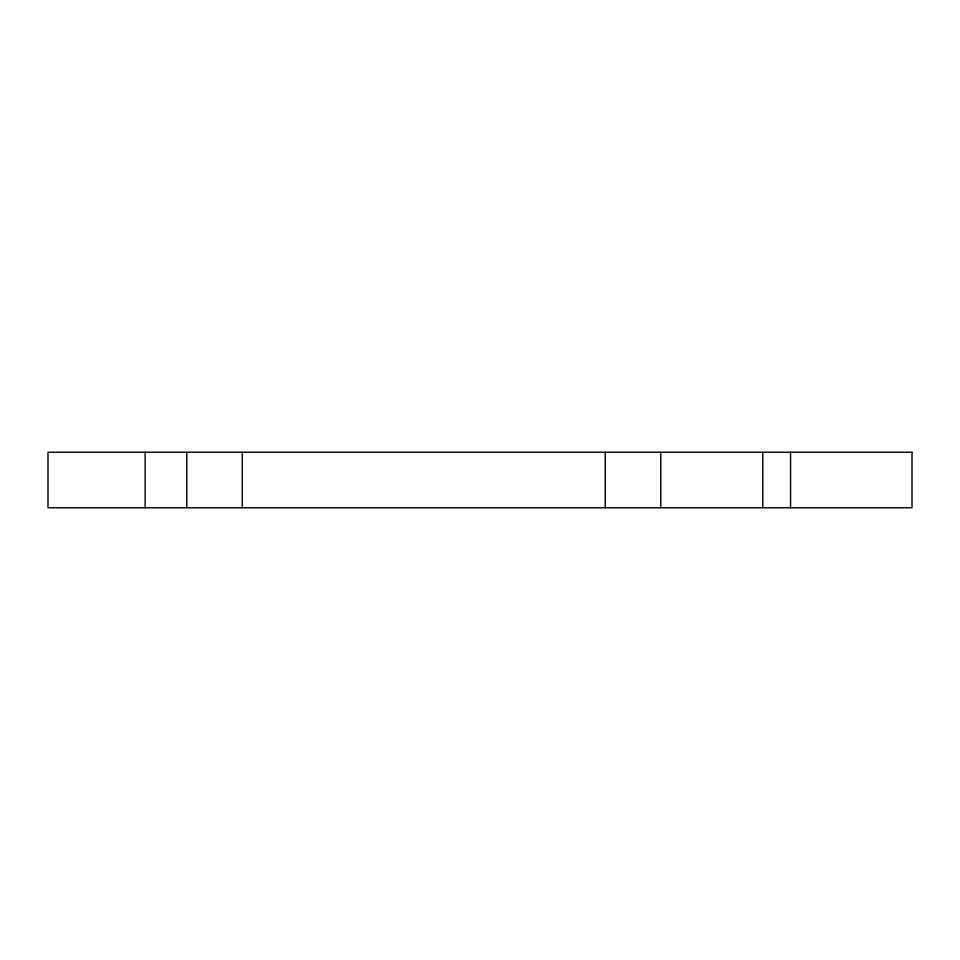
<?xml version="1.0" encoding="UTF-8"?>
<svg xmlns="http://www.w3.org/2000/svg" width="960" height="960" viewBox="0 0 960 960"><rect width="100%" height="100%" fill="white"/><g stroke="black" fill="none" stroke-linecap="round" stroke-linejoin="round"><path stroke-width="1.44" d="M790.56 452.244L790.56 507.756M762.792 452.244L762.792 507.756M660.78 452.244L660.78 507.756M605.268 452.244L605.268 507.756M242.316 452.244L242.316 507.756M186.792 452.244L186.792 507.756M145.152 452.244L145.152 507.756M912 452.244L48 452.244L48 507.756L912 507.756L912 452.244"/></g></svg>
